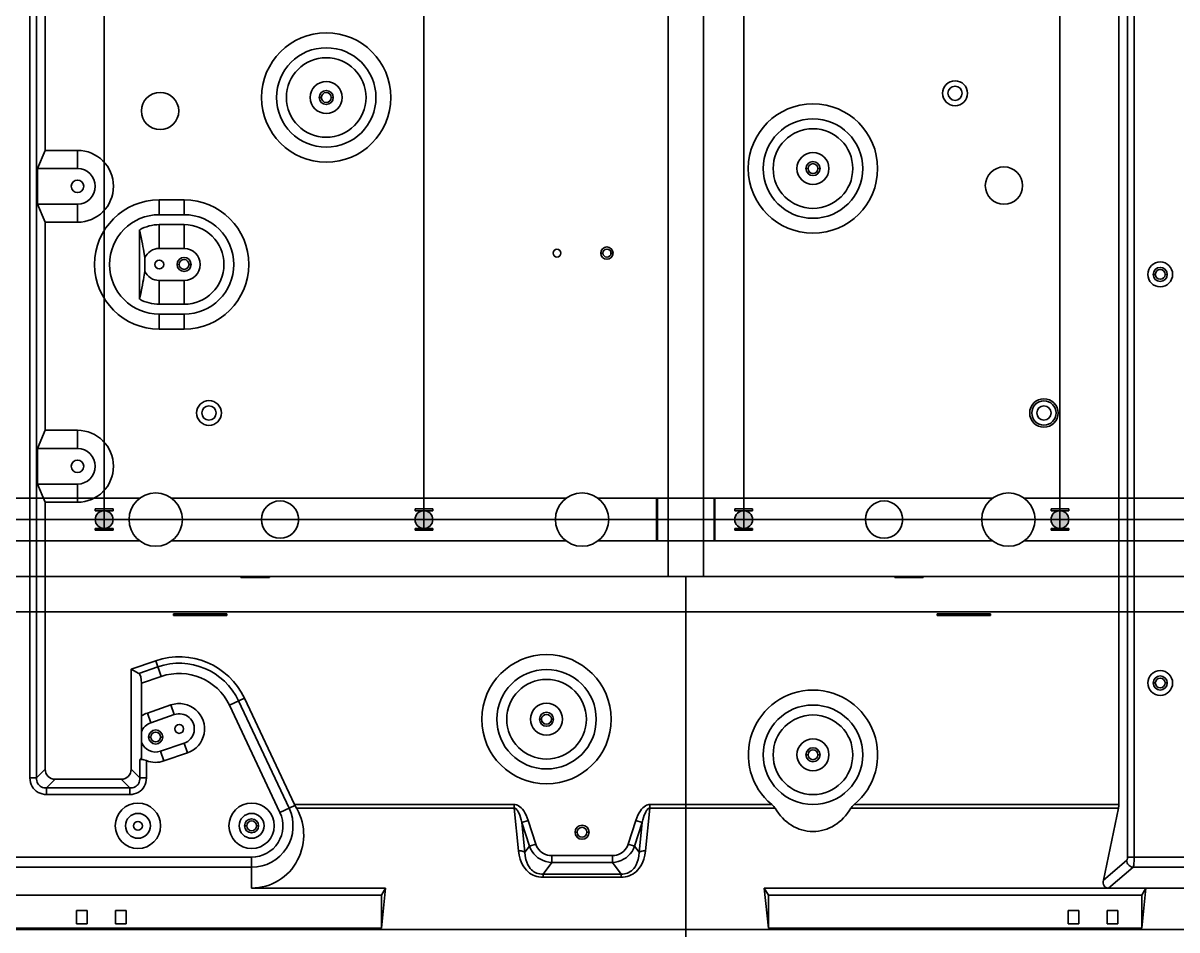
# Model space of a CAD drawing. Header units: millimetres. Extents: x 1969 to 3351, y -193 to 879.
# Drawn here: x 2479.1 to 2803.9, y 168.2 to 423.4 of the extents above; entities that cross this region are included whole.
import ezdxf

# ---------------------------------------------------------------- set-up
doc = ezdxf.new("R2010")
doc.units = ezdxf.units.MM
doc.header["$LTSCALE"] = 46.255
doc.header["$PDMODE"] = 3
doc.header["$PDSIZE"] = 0.3125
doc.layers.get('0').update_dxf_attribs({"linetype": 'CONTINUOUS'})
doc.layers.get('Defpoints').update_dxf_attribs({"linetype": 'CONTINUOUS'})
for name, color, linetype in [('03___PRT_ALL_CURVES', 7, 'CONTINUOUS'), ('20180906AFTEDXF_CONTINUOUS_LINE', 7, 'CONTINUOUS'), ('20181108AFTEDXF_CONTINUOUS_LINE', 7, 'CONTINUOUS'), ('LIGHTBAR_3_7DXF_CONTINUOUS_LINE', 7, 'CONTINUOUS')]:
    doc.layers.add(name, color=color, linetype=linetype)
doc.styles.get("Standard").update_dxf_attribs({"font": 'simfang.ttf'})
doc.dimstyles.new('DIMSTYLE_1', dxfattribs={"dimtxt": 5, "dimasz": 5, "dimexe": 0.18, "dimexo": 0.0625, "dimgap": 0.09, "dimtad": 1, "dimdec": 1, "dimdsep": 46, "dimtxsty": 'Standard', "dimblk": '_FILLED', "dimcen": 0.09, "dimclrt": 5, "dimadec": 0, "dimazin": 0, "dimtp": 0.5, "dimtm": 0.5, "dimtfac": 1, "dimtdec": 1, "dimtofl": 0, "dimtmove": 0, "dimatfit": 3, "dimldrblk": '_FILLED', "dimfxl": 1, "dimtolj": 1, "dimarcsym": 0})

# ---------------------------------------------------------------- blocks, each defined once
blk = doc.blocks.new('_FILLED')
at = {"color": 0, "linetype": 'ByBlock'}
blk.add_solid([(0, 0), (-1, 0.2), (-1, -0.2)], dxfattribs=at)
blk = doc.blocks.new('*D141')
at = {"color": 0, "lineweight": -2, "transparency": 16777216}
for p, q in [((2770.93, 283.72), (2770.93, 781.36)), ((3112.98, 781.18), (2775.93, 781.18)), ((3117.98, 602.23), (3117.98, 781.36))]:
    blk.add_line(p, q, dxfattribs=at)
at = {"layer": 'Defpoints', "color": 0, "transparency": 16777216}
for p in [(2770.93, 781.18), (3117.98, 602.16), (2770.93, 283.66)]:
    blk.add_point(p, dxfattribs=at)
at = {"color": 0, "lineweight": -2, "transparency": 16777216, "xscale": 5, "yscale": 5, "zscale": 5, "rotation": 180}
blk.add_blockref('_FILLED', (2770.93, 781.18), dxfattribs=at)
at = {"color": 0, "lineweight": -2, "transparency": 16777216, "xscale": 5, "yscale": 5, "zscale": 5}
blk.add_blockref('_FILLED', (3117.98, 781.18), dxfattribs=at)
at = {"color": 5, "transparency": 16777216, "insert": (2944.46, 783.8), "char_height": 5, "attachment_point": 5}
blk.add_mtext('\\A1;347', dxfattribs=at)
blk = doc.blocks.new('*D142')
at = {"color": 0, "lineweight": -2, "transparency": 16777216}
for p, q in [((2681.93, 283.72), (2681.93, 797.41)), ((3112.98, 797.23), (2686.93, 797.23)), ((3117.98, 602.23), (3117.98, 797.41))]:
    blk.add_line(p, q, dxfattribs=at)
at = {"layer": 'Defpoints', "color": 0, "transparency": 16777216}
for p in [(2681.93, 797.23), (3117.98, 602.16), (2681.93, 283.66)]:
    blk.add_point(p, dxfattribs=at)
at = {"color": 0, "lineweight": -2, "transparency": 16777216, "xscale": 5, "yscale": 5, "zscale": 5, "rotation": 180}
blk.add_blockref('_FILLED', (2681.93, 797.23), dxfattribs=at)
at = {"color": 0, "lineweight": -2, "transparency": 16777216, "xscale": 5, "yscale": 5, "zscale": 5}
blk.add_blockref('_FILLED', (3117.98, 797.23), dxfattribs=at)
at = {"color": 5, "transparency": 16777216, "insert": (2899.96, 799.85), "char_height": 5, "attachment_point": 5}
blk.add_mtext('\\A1;436', dxfattribs=at)
blk = doc.blocks.new('*D143')
at = {"color": 0, "lineweight": -2, "transparency": 16777216}
for p, q in [((2591.93, 283.72), (2591.93, 816.79)), ((3112.98, 816.61), (2596.93, 816.61)), ((3117.98, 602.23), (3117.98, 816.79))]:
    blk.add_line(p, q, dxfattribs=at)
at = {"layer": 'Defpoints', "color": 0, "transparency": 16777216}
for p in [(2591.93, 816.61), (3117.98, 602.16), (2591.93, 283.66)]:
    blk.add_point(p, dxfattribs=at)
at = {"color": 0, "lineweight": -2, "transparency": 16777216, "xscale": 5, "yscale": 5, "zscale": 5, "rotation": 180}
blk.add_blockref('_FILLED', (2591.93, 816.61), dxfattribs=at)
at = {"color": 0, "lineweight": -2, "transparency": 16777216, "xscale": 5, "yscale": 5, "zscale": 5}
blk.add_blockref('_FILLED', (3117.98, 816.61), dxfattribs=at)
at = {"color": 5, "transparency": 16777216, "insert": (2854.96, 819.23), "char_height": 5, "attachment_point": 5}
blk.add_mtext('\\A1;526', dxfattribs=at)
blk = doc.blocks.new('*D144')
at = {"color": 0, "lineweight": -2, "transparency": 16777216}
for p, q in [((2501.93, 283.72), (2501.93, 832.69)), ((3112.98, 832.51), (2506.93, 832.51)), ((3117.98, 602.23), (3117.98, 832.69))]:
    blk.add_line(p, q, dxfattribs=at)
at = {"layer": 'Defpoints', "color": 0, "transparency": 16777216}
for p in [(2501.93, 832.51), (3117.98, 602.16), (2501.93, 283.66)]:
    blk.add_point(p, dxfattribs=at)
at = {"color": 0, "lineweight": -2, "transparency": 16777216, "xscale": 5, "yscale": 5, "zscale": 5, "rotation": 180}
blk.add_blockref('_FILLED', (2501.93, 832.51), dxfattribs=at)
at = {"color": 0, "lineweight": -2, "transparency": 16777216, "xscale": 5, "yscale": 5, "zscale": 5}
blk.add_blockref('_FILLED', (3117.98, 832.51), dxfattribs=at)
at = {"color": 5, "transparency": 16777216, "insert": (2809.96, 835.13), "char_height": 5, "attachment_point": 5}
blk.add_mtext('\\A1;616', dxfattribs=at)
blk = doc.blocks.new('*D145')
at = {"color": 0, "lineweight": -2, "transparency": 16777216}
for p, q in [((2381.93, 283.72), (2381.93, 847.34)), ((3112.98, 847.16), (2386.93, 847.16)), ((3117.98, 694.22), (3117.98, 847.34))]:
    blk.add_line(p, q, dxfattribs=at)
at = {"layer": 'Defpoints', "color": 0, "transparency": 16777216}
for p in [(2381.93, 847.16), (3117.98, 694.15), (2381.93, 283.66)]:
    blk.add_point(p, dxfattribs=at)
at = {"color": 0, "lineweight": -2, "transparency": 16777216, "xscale": 5, "yscale": 5, "zscale": 5, "rotation": 180}
blk.add_blockref('_FILLED', (2381.93, 847.16), dxfattribs=at)
at = {"color": 0, "lineweight": -2, "transparency": 16777216, "xscale": 5, "yscale": 5, "zscale": 5}
blk.add_blockref('_FILLED', (3117.98, 847.16), dxfattribs=at)
at = {"color": 5, "transparency": 16777216, "insert": (2749.96, 849.77), "char_height": 5, "attachment_point": 5}
blk.add_mtext('\\A1;736', dxfattribs=at)
blk = doc.blocks.new('*D146')
at = {"color": 0, "lineweight": -2, "transparency": 16777216}
for p, q in [((2290.93, 283.72), (2290.93, 873.62)), ((3117.98, 694.28), (3117.98, 873.62)), ((3112.98, 873.44), (2295.93, 873.44))]:
    blk.add_line(p, q, dxfattribs=at)
at = {"layer": 'Defpoints', "color": 0, "transparency": 16777216}
for p in [(2290.93, 873.44), (3117.98, 694.22), (2290.93, 283.66)]:
    blk.add_point(p, dxfattribs=at)
at = {"color": 0, "lineweight": -2, "transparency": 16777216, "xscale": 5, "yscale": 5, "zscale": 5, "rotation": 180}
blk.add_blockref('_FILLED', (2290.93, 873.44), dxfattribs=at)
at = {"color": 0, "lineweight": -2, "transparency": 16777216, "xscale": 5, "yscale": 5, "zscale": 5}
blk.add_blockref('_FILLED', (3117.98, 873.44), dxfattribs=at)
at = {"color": 5, "transparency": 16777216, "insert": (2704.46, 876.06), "char_height": 5, "attachment_point": 5}
blk.add_mtext('\\A1;827', dxfattribs=at)
blk = doc.blocks.new('*D149')
at = {"color": 0, "lineweight": -2, "transparency": 16777216}
for p, q in [((3066, 709.11), (3350.36, 709.11)), ((3350.18, 704.11), (3350.18, 288.66)), ((2276.49, 283.66), (3350.36, 283.66))]:
    blk.add_line(p, q, dxfattribs=at)
at = {"layer": 'Defpoints', "color": 0, "transparency": 16777216}
for p in [(3065.93, 709.11), (2276.43, 283.66), (3350.18, 283.66)]:
    blk.add_point(p, dxfattribs=at)
at = {"color": 0, "lineweight": -2, "transparency": 16777216, "xscale": 5, "yscale": 5, "zscale": 5}
for p, rotation in [((3350.18, 709.11), 90), ((3350.18, 283.66), 270)]:
    blk.add_blockref('_FILLED', p, dxfattribs=dict(at, rotation=rotation))
at = {"color": 5, "transparency": 16777216, "insert": (3347.55, 496.38), "char_height": 5, "attachment_point": 5, "rotation": 90}
blk.add_mtext('\\A1;425.5', dxfattribs=at)
blk = doc.blocks.new('*D156')
at = {"color": 0, "lineweight": -2, "transparency": 16777216}
for p, q in [((2665.63, 267.6), (2665.63, 62.96)), ((2154.88, 262.6), (2154.88, 62.96)), ((2660.63, 63.14), (2159.88, 63.14))]:
    blk.add_line(p, q, dxfattribs=at)
at = {"layer": 'Defpoints', "color": 0, "transparency": 16777216}
for p in [(2665.63, 267.66), (2154.88, 262.66), (2154.88, 63.14)]:
    blk.add_point(p, dxfattribs=at)
at = {"color": 0, "lineweight": -2, "transparency": 16777216, "xscale": 5, "yscale": 5, "zscale": 5, "rotation": 180}
blk.add_blockref('_FILLED', (2154.88, 63.14), dxfattribs=at)
at = {"color": 0, "lineweight": -2, "transparency": 16777216, "xscale": 5, "yscale": 5, "zscale": 5}
blk.add_blockref('_FILLED', (2665.63, 63.14), dxfattribs=at)
at = {"color": 5, "transparency": 16777216, "insert": (2410.26, 65.77), "char_height": 5, "attachment_point": 5}
blk.add_mtext('\\A1;510.8', dxfattribs=at)
blk = doc.blocks.new('*D157')
at = {"color": 0, "lineweight": -2, "transparency": 16777216}
for p, q in [((2849.93, 267.6), (2849.93, 28.7)), ((2154.88, 262.6), (2154.88, 28.7)), ((2844.93, 28.88), (2159.88, 28.88))]:
    blk.add_line(p, q, dxfattribs=at)
at = {"layer": 'Defpoints', "color": 0, "transparency": 16777216}
for p in [(2849.93, 267.66), (2154.88, 262.66), (2154.88, 28.88)]:
    blk.add_point(p, dxfattribs=at)
at = {"color": 0, "lineweight": -2, "transparency": 16777216, "xscale": 5, "yscale": 5, "zscale": 5, "rotation": 180}
blk.add_blockref('_FILLED', (2154.88, 28.88), dxfattribs=at)
at = {"color": 0, "lineweight": -2, "transparency": 16777216, "xscale": 5, "yscale": 5, "zscale": 5}
blk.add_blockref('_FILLED', (2849.93, 28.88), dxfattribs=at)
at = {"color": 5, "transparency": 16777216, "insert": (2502.41, 31.51), "char_height": 5, "attachment_point": 5}
blk.add_mtext('\\A1;695.1', dxfattribs=at)
blk = doc.blocks.new('*D158')
at = {"color": 0, "lineweight": -2, "transparency": 16777216}
for p, q in [((3026.43, 267.6), (3026.43, -8.72)), ((2154.88, 262.53), (2154.88, -8.72)), ((3021.43, -8.54), (2159.88, -8.54))]:
    blk.add_line(p, q, dxfattribs=at)
at = {"layer": 'Defpoints', "color": 0, "transparency": 16777216}
for p in [(3026.43, 267.66), (2154.88, 262.6), (2154.88, -8.54)]:
    blk.add_point(p, dxfattribs=at)
at = {"color": 0, "lineweight": -2, "transparency": 16777216, "xscale": 5, "yscale": 5, "zscale": 5, "rotation": 180}
blk.add_blockref('_FILLED', (2154.88, -8.54), dxfattribs=at)
at = {"color": 0, "lineweight": -2, "transparency": 16777216, "xscale": 5, "yscale": 5, "zscale": 5}
blk.add_blockref('_FILLED', (3026.43, -8.54), dxfattribs=at)
at = {"color": 5, "transparency": 16777216, "insert": (2590.66, -5.9), "char_height": 5, "attachment_point": 5}
blk.add_mtext('\\A1;871.6', dxfattribs=at)
blk = doc.blocks.new('*D161')
at = {"color": 0, "lineweight": -2, "transparency": 16777216}
for p, q in [((3031.43, 257.6), (3031.43, -55.58)), ((2154.88, 201.6), (2154.88, -55.58)), ((2159.88, -55.4), (3026.43, -55.4))]:
    blk.add_line(p, q, dxfattribs=at)
at = {"layer": 'Defpoints', "color": 0, "transparency": 16777216}
for p in [(3031.43, 257.66), (2154.88, 201.66), (3031.43, -55.4)]:
    blk.add_point(p, dxfattribs=at)
at = {"color": 0, "lineweight": -2, "transparency": 16777216, "xscale": 5, "yscale": 5, "zscale": 5, "rotation": 180}
blk.add_blockref('_FILLED', (2154.88, -55.4), dxfattribs=at)
at = {"color": 0, "lineweight": -2, "transparency": 16777216, "xscale": 5, "yscale": 5, "zscale": 5}
blk.add_blockref('_FILLED', (3031.43, -55.4), dxfattribs=at)
at = {"color": 5, "transparency": 16777216, "insert": (2593.16, -52.77), "char_height": 5, "attachment_point": 5}
blk.add_mtext('\\A1;876.6', dxfattribs=at)

msp = doc.modelspace()

# ---------------------------------------------------------------- hatches: boundary and pattern name
h = msp.add_hatch(color=7)
h.dxf.hatch_style = 1
h.paths.add_polyline_path([(2381.93, 586.16, 0.414214), (2379.43, 583.66, 0.414214), (2381.93, 581.16)])
h.paths.add_polyline_path([(2381.93, 586.16), (2381.93, 581.16, 0.414214), (2384.43, 583.66, 0.414214)])
h.paths.add_polyline_path([(2501.93, 586.16), (2501.93, 581.16, 0.414214), (2504.43, 583.66, 0.414214)])
h.paths.add_polyline_path([(2501.93, 586.16, 0.414214), (2499.43, 583.66, 0.414214), (2501.93, 581.16)])
h.paths.add_polyline_path([(2591.93, 586.16), (2591.93, 581.16, 0.414214), (2594.43, 583.66, 0.414214)])
h.paths.add_polyline_path([(2591.93, 586.16, 0.414214), (2589.43, 583.66, 0.414214), (2591.93, 581.16)])
h.paths.add_polyline_path([(2684.43, 583.66, 0.414214), (2681.93, 586.16), (2681.93, 581.16, 0.414214)])
h.paths.add_polyline_path([(2681.93, 586.16, 0.414214), (2679.43, 583.66, 0.414214), (2681.93, 581.16)])
h.paths.add_polyline_path([(2773.43, 583.66, 0.414214), (2770.93, 586.16), (2770.93, 581.16, 0.414214)])
h.paths.add_polyline_path([(2770.93, 586.16, 0.414214), (2768.43, 583.66, 0.414214), (2770.93, 581.16)])
h.paths.add_polyline_path([(2893.43, 583.66, 0.414214), (2890.93, 586.16), (2890.93, 581.16, 0.414214)])
h.paths.add_polyline_path([(2890.93, 586.16, 0.414214), (2888.43, 583.66, 0.414214), (2890.93, 581.16)])
h.paths.add_polyline_path([(2981.93, 586.16), (2981.93, 581.16, 0.414214), (2984.43, 583.66, 0.414214)])
h.paths.add_polyline_path([(2981.93, 586.16, 0.414214), (2979.43, 583.66, 0.414214), (2981.93, 581.16)])
h.paths.add_polyline_path([(2984.43, 433.66, 0.414214), (2981.93, 436.16), (2981.93, 431.16, 0.414214)])
h.paths.add_polyline_path([(2981.93, 436.16, 0.414214), (2979.43, 433.66, 0.414214), (2981.93, 431.16)])
h.paths.add_polyline_path([(2893.43, 433.66, 0.414214), (2890.93, 436.16), (2890.93, 431.16, 0.414214)])
h.paths.add_polyline_path([(2890.93, 436.16, 0.414214), (2888.43, 433.66, 0.414214), (2890.93, 431.16)])
h.paths.add_polyline_path([(2773.43, 433.66, 0.414214), (2770.93, 436.16), (2770.93, 431.16, 0.414214)])
h.paths.add_polyline_path([(2770.93, 436.16, 0.414214), (2768.43, 433.66, 0.414214), (2770.93, 431.16)])
h.paths.add_polyline_path([(2684.43, 433.66, 0.414214), (2681.93, 436.16), (2681.93, 431.16, 0.414214)])
h.paths.add_polyline_path([(2681.93, 436.16, 0.414214), (2679.43, 433.66, 0.414214), (2681.93, 431.16)])
h.paths.add_polyline_path([(2594.43, 433.66, 0.414214), (2591.93, 436.16), (2591.93, 431.16, 0.414214)])
h.paths.add_polyline_path([(2591.93, 436.16, 0.414214), (2589.43, 433.66, 0.414214), (2591.93, 431.16)])
h.paths.add_polyline_path([(2504.43, 433.66, 0.414214), (2501.93, 436.16), (2501.93, 431.16, 0.414214)])
h.paths.add_polyline_path([(2501.93, 436.16, 0.414214), (2499.43, 433.66, 0.414214), (2501.93, 431.16)])
h.paths.add_polyline_path([(2381.93, 436.16), (2381.93, 431.16, 0.414214), (2384.43, 433.66, 0.414214)])
h.paths.add_polyline_path([(2381.93, 436.16, 0.414214), (2379.43, 433.66, 0.414214), (2381.93, 431.16)])
h.paths.add_polyline_path([(2293.43, 433.66, 0.414214), (2290.93, 436.16), (2290.93, 431.16, 0.414214)])
h.paths.add_polyline_path([(2290.93, 436.16, 0.414214), (2288.43, 433.66, 0.414214), (2290.93, 431.16)])
h.paths.add_polyline_path([(2293.43, 283.66, 0.414214), (2290.93, 286.16), (2290.93, 281.16, 0.414214)])
h.paths.add_polyline_path([(2290.93, 286.16, 0.414214), (2288.43, 283.66, 0.414214), (2290.93, 281.16)])
h.paths.add_polyline_path([(2381.93, 286.16), (2381.93, 281.16, 0.414214), (2384.43, 283.66, 0.414214)])
h.paths.add_polyline_path([(2381.93, 286.16, 0.414214), (2379.43, 283.66, 0.414214), (2381.93, 281.16)])
h.paths.add_polyline_path([(2501.93, 286.16), (2501.93, 281.16, 0.414214), (2504.43, 283.66, 0.414214)])
h.paths.add_polyline_path([(2501.93, 286.16, 0.414214), (2499.43, 283.66, 0.414214), (2501.93, 281.16)])
h.paths.add_polyline_path([(2591.93, 286.16), (2591.93, 281.16, 0.414214), (2594.43, 283.66, 0.414214)])
h.paths.add_polyline_path([(2591.93, 286.16, 0.414214), (2589.43, 283.66, 0.414214), (2591.93, 281.16)])
h.paths.add_polyline_path([(2684.43, 283.66, 0.414214), (2681.93, 286.16), (2681.93, 281.16, 0.414214)])
h.paths.add_polyline_path([(2681.93, 286.16, 0.414214), (2679.43, 283.66, 0.414214), (2681.93, 281.16)])
h.paths.add_polyline_path([(2773.43, 283.66, 0.414214), (2770.93, 286.16), (2770.93, 281.16, 0.414214)])
h.paths.add_polyline_path([(2770.93, 286.16, 0.414214), (2768.43, 283.66, 0.414214), (2770.93, 281.16)])
h.paths.add_polyline_path([(2893.43, 283.66, 0.414214), (2890.93, 286.16), (2890.93, 281.16, 0.414214)])
h.paths.add_polyline_path([(2890.93, 286.16, 0.414214), (2888.43, 283.66, 0.414214), (2890.93, 281.16)])
h.paths.add_polyline_path([(2981.93, 286.16), (2981.93, 281.16, 0.414214), (2984.43, 283.66, 0.414214)])
h.paths.add_polyline_path([(2981.93, 286.16, 0.414214), (2979.43, 283.66, 0.414214), (2981.93, 281.16)])

# ---------------------------------------------------------------- linework, layer by layer
at = {"color": 1}
for p, q in [((2660.63, 267.66), (2660.63, 599.66)), ((2670.63, 267.66), (2670.63, 599.66)), ((2670.63, 267.66), (2660.63, 267.66))]:
    msp.add_line(p, q, dxfattribs=at)
at = {"color": 7}
for p, q in [((2501.93, 286.16), (2501.93, 281.16)), ((2591.93, 286.16), (2591.93, 281.16)), ((2681.93, 286.16), (2681.93, 281.16)), ((2770.93, 286.16), (2770.93, 281.16))]:
    msp.add_line(p, q, dxfattribs=at)
for centre in [(2501.93, 283.66), (2591.93, 283.66), (2681.93, 283.66), (2770.93, 283.66)]:
    msp.add_circle(centre, 2.5, dxfattribs=at)
at = {"layer": '03___PRT_ALL_CURVES', "color": 3, "linetype": 'Continuous'}
for p, q in [((2657.43, 289.66), (2657.43, 277.66)), ((2657.63, 277.66), (2657.63, 289.66)), ((2673.63, 277.66), (2673.63, 289.66)), ((2673.83, 289.66), (2673.83, 277.66))]:
    msp.add_line(p, q, dxfattribs=at)
at = {"layer": '20180906AFTEDXF_CONTINUOUS_LINE', "color": 7, "linetype": 'Continuous'}
for p, q in [((2481.03, 210.96), (2481.03, 451.66)), ((2485.34, 451.66), (2485.34, 387.58)), ((2787.52, 203.44), (2787.52, 451.66)), ((2789.95, 451.66), (2789.95, 188.65)), ((2791.83, 451.66), (2791.83, 188.65)), ((2562.46, 402.46), (2563.06, 402.46)), ((2566.41, 402.46), (2565.81, 402.46)), ((2485.34, 387.58), (2483.12, 382.46)), ((2485.34, 387.58), (2494.43, 387.58)), ((2494.43, 387.58), (2494.43, 382.46)), ((2483.12, 372.46), (2483.12, 382.46)), ((2483.12, 382.46), (2494.43, 382.46)), ((2699.46, 382.46), (2700.06, 382.46)), ((2703.41, 382.46), (2702.81, 382.46)), ((2517.43, 373.65), (2517.43, 369.46)), ((2517.43, 373.65), (2524.43, 373.65)), ((2524.43, 373.65), (2524.43, 369.46)), ((2483.12, 372.46), (2485.34, 367.34)), ((2494.43, 372.46), (2483.12, 372.46)), ((2494.43, 367.34), (2494.43, 372.46)), ((2485.34, 367.34), (2485.34, 308.78)), ((2494.43, 367.34), (2485.34, 367.34)), ((2517.43, 369.46), (2524.43, 369.46)), ((2511.92, 345.69), (2511.92, 365.22)), ((2517.43, 366.67), (2517.43, 359.96)), ((2517.43, 366.67), (2524.43, 366.67)), ((2524.43, 366.67), (2524.43, 359.96)), ((2513.33, 353.6), (2513.33, 357.31)), ((2517.43, 359.96), (2524.43, 359.96)), ((2641.68, 358.66), (2642.28, 358.66)), ((2645.18, 358.66), (2644.58, 358.66)), ((2522.46, 355.46), (2523.06, 355.46)), ((2526.41, 355.46), (2525.81, 355.46)), ((2517.43, 344.25), (2517.43, 350.96)), ((2524.43, 350.96), (2517.43, 350.96)), ((2524.43, 344.25), (2524.43, 350.96)), ((2797.19, 352.66), (2797.79, 352.66)), ((2801.14, 352.66), (2800.54, 352.66)), ((2524.43, 344.25), (2517.43, 344.25)), ((2517.43, 337.26), (2517.43, 341.46)), ((2524.43, 341.46), (2517.43, 341.46)), ((2524.43, 337.26), (2524.43, 341.46)), ((2524.43, 337.26), (2517.43, 337.26)), ((2485.34, 308.78), (2483.12, 303.66)), ((2485.34, 308.78), (2494.43, 308.78)), ((2494.43, 308.78), (2494.43, 303.66)), ((2483.12, 293.66), (2483.12, 303.66)), ((2483.12, 303.66), (2494.43, 303.66)), ((2483.12, 293.66), (2485.34, 288.54)), ((2494.43, 293.66), (2483.12, 293.66)), ((2494.43, 288.54), (2494.43, 293.66)), ((2485.34, 213.39), (2485.34, 288.54)), ((2494.43, 288.54), (2485.34, 288.54)), ((2540.43, 267.66), (2540.43, 267.36)), ((2548.43, 267.66), (2540.43, 267.66)), ((2540.43, 267.36), (2548.43, 267.36)), ((2548.43, 267.36), (2548.43, 267.66)), ((2732.43, 267.66), (2724.43, 267.66)), ((2724.43, 267.66), (2724.43, 267.36)), ((2724.43, 267.36), (2732.43, 267.36)), ((2732.43, 267.36), (2732.43, 267.66)), ((2509.52, 241.53), (2516.45, 243.91)), ((2517.97, 239.5), (2516.45, 243.91)), ((2509.52, 241.53), (2509.52, 213.39)), ((2509.52, 241.53), (2511.66, 240.36)), ((2511.66, 240.36), (2517.03, 242.21)), ((2512.43, 237.6), (2517.97, 239.5)), ((2512.43, 237.6), (2512.43, 216.55)), ((2797.19, 237.66), (2797.79, 237.66)), ((2801.14, 237.66), (2800.54, 237.66)), ((2514.11, 229.21), (2520.73, 231.49)), ((2520.73, 231.49), (2521.67, 228.76)), ((2537.17, 231.39), (2541.39, 233.38)), ((2537.17, 231.39), (2551.4, 201.21)), ((2539.77, 232.62), (2553.99, 202.44)), ((2541.39, 233.38), (2555.51, 203.44)), ((2514.11, 229.21), (2515.05, 226.48)), ((2515.05, 226.48), (2521.67, 228.76)), ((2624.46, 227.46), (2625.06, 227.46)), ((2628.41, 227.46), (2627.81, 227.46)), ((2514.46, 222.46), (2515.06, 222.46)), ((2518.41, 222.46), (2517.81, 222.46)), ((2524.43, 220.72), (2517.81, 218.44)), ((2518.75, 215.71), (2517.81, 218.44)), ((2525.37, 217.99), (2518.75, 215.71)), ((2525.37, 217.99), (2524.43, 220.72)), ((2511.95, 215.96), (2512.43, 216.55)), ((2511.95, 215.96), (2511.95, 210.55)), ((2513.83, 215.81), (2513.83, 210.96)), ((2699.46, 217.46), (2700.06, 217.46)), ((2703.41, 217.46), (2702.81, 217.46)), ((2482.91, 210.96), (2485.34, 213.39)), ((2511.95, 210.96), (2509.52, 213.39)), ((2482.91, 210.96), (2481.03, 210.96)), ((2509.13, 208.14), (2485.32, 208.14)), ((2485.73, 208.14), (2488.16, 210.57)), ((2485.73, 208.14), (2485.73, 206.26)), ((2506.7, 210.57), (2488.16, 210.57)), ((2509.13, 208.14), (2506.7, 210.57)), ((2509.13, 208.14), (2509.13, 206.26)), ((2511.95, 210.96), (2513.83, 210.96)), ((2509.13, 206.26), (2485.73, 206.26)), ((2551.4, 201.21), (2555.57, 203.18)), ((2617.37, 203.44), (2555.51, 203.44)), ((2556.07, 202.44), (2555.57, 203.18)), ((2617.37, 202.44), (2556.07, 202.44)), ((2617.37, 203.44), (2617.37, 202.44)), ((2618.54, 190.43), (2617.37, 202.44)), ((2655.49, 202.44), (2654.32, 190.43)), ((2689.84, 203.44), (2655.49, 203.44)), ((2655.49, 203.44), (2655.49, 202.44)), ((2690.77, 202.44), (2655.49, 202.44)), ((2787.42, 202.44), (2712.09, 202.44)), ((2787.52, 203.44), (2713.02, 203.44)), ((2787.42, 202.44), (2783.17, 182.21)), ((2621.31, 198.95), (2619.52, 198.38)), ((2621.62, 191.76), (2619.52, 198.38)), ((2620.34, 190), (2619.52, 198.38)), ((2623.41, 192.33), (2621.31, 198.95)), ((2651.55, 198.95), (2649.45, 192.33)), ((2653.34, 198.38), (2651.24, 191.76)), ((2651.55, 198.95), (2653.34, 198.38)), ((2653.34, 198.38), (2652.52, 190)), ((2541.46, 197.46), (2542.06, 197.46)), ((2545.41, 197.46), (2544.81, 197.46)), ((2634.46, 195.66), (2635.06, 195.66)), ((2638.41, 195.66), (2637.81, 195.66)), ((2621.62, 191.76), (2620.34, 190)), ((2623.41, 192.33), (2621.62, 191.76)), ((2649.45, 192.33), (2651.24, 191.76)), ((2651.24, 191.76), (2652.52, 190)), ((2543.43, 188.65), (2470.87, 188.65)), ((2543.43, 179.93), (2543.43, 188.65)), ((2644.97, 189.06), (2627.89, 189.06)), ((2627.89, 189.06), (2627.89, 187.18)), ((2644.97, 189.06), (2644.97, 187.18)), ((2789.95, 188.65), (2823, 188.65)), ((2543.43, 185.78), (2470.87, 185.78)), ((2627.89, 187.18), (2625.46, 183.85)), ((2644.97, 187.18), (2627.89, 187.18)), ((2644.97, 187.18), (2647.4, 183.85)), ((2789.69, 187.69), (2783.17, 182.21)), ((2791.57, 185.78), (2784.61, 179.92)), ((2823, 185.78), (2791.57, 185.78)), ((2647.4, 183.85), (2625.46, 183.85)), ((2625.46, 182.97), (2625.46, 183.85)), ((2647.4, 182.97), (2625.46, 182.97)), ((2647.4, 182.97), (2647.4, 183.85)), ((2581.15, 179.93), (2543.43, 179.93)), ((2579.99, 168.61), (2581.15, 179.93)), ((2581.15, 179.93), (2579.99, 177.93)), ((2795.14, 179.91), (2687.72, 179.91)), ((2687.72, 179.91), (2688.87, 177.93)), ((2687.72, 179.91), (2688.87, 168.61)), ((2827.02, 179.93), (2784.61, 179.92)), ((2793.99, 168.61), (2795.14, 179.91)), ((2795.14, 179.91), (2793.99, 177.93)), ((2475.87, 177.93), (2579.99, 177.93)), ((2579.99, 177.93), (2579.99, 168.61)), ((2688.87, 177.93), (2793.99, 177.93)), ((2688.87, 177.93), (2688.87, 168.61)), ((2793.99, 168.61), (2793.99, 177.93)), ((2497.13, 173.66), (2494.13, 173.66)), ((2494.13, 173.66), (2494.13, 169.86)), ((2497.13, 169.86), (2497.13, 173.66)), ((2497.13, 169.86), (2497.13, 173.66)), ((2508.13, 173.66), (2505.13, 173.66)), ((2505.13, 173.66), (2505.13, 169.86)), ((2508.13, 169.86), (2508.13, 173.66)), ((2773.23, 173.66), (2773.23, 169.86)), ((2776.23, 173.66), (2773.23, 173.66)), ((2776.23, 169.86), (2776.23, 173.66)), ((2784.23, 173.66), (2784.23, 169.86)), ((2787.23, 173.66), (2784.23, 173.66)), ((2787.23, 169.86), (2787.23, 173.66)), ((2494.13, 169.86), (2497.13, 169.86)), ((2505.13, 169.86), (2508.13, 169.86)), ((2773.23, 169.86), (2776.23, 169.86)), ((2784.23, 169.86), (2787.23, 169.86)), ((3107.73, 168.26), (2165.13, 168.26)), ((2475.87, 168.61), (2579.99, 168.61)), ((2688.87, 168.61), (2793.99, 168.61))]:
    msp.add_line(p, q, dxfattribs=at)
for points in [[(2485.32, 208.14), (2484.92, 208.19), (2484.55, 208.29), (2484.21, 208.44), (2483.9, 208.63), (2483.63, 208.86), (2483.4, 209.13), (2483.21, 209.44), (2483.06, 209.78), (2482.96, 210.15), (2482.91, 210.55), (2482.91, 451.66)], [(2511.92, 365.22), (2512.35, 363.09), (2512.53, 362.14), (2512.7, 361.28), (2512.85, 360.48), (2512.98, 359.75), (2513.09, 359.07), (2513.19, 358.44), (2513.27, 357.86), (2513.33, 357.31)], [(2513.33, 353.6), (2513.27, 353.06), (2513.19, 352.48), (2513.09, 351.85), (2512.98, 351.17), (2512.85, 350.44), (2512.7, 349.64), (2512.53, 348.78)], [(2512.53, 348.78), (2512.15, 346.81), (2511.92, 345.69)], [(2513.83, 215.81), (2513.45, 215.95), (2513.1, 216.06), (2512.79, 216.13), (2512.52, 216.15), (2512.29, 216.14), (2512.1, 216.08), (2511.95, 215.96)], [(2485.73, 206.26), (2485.09, 206.3), (2484.46, 206.42), (2483.87, 206.62), (2483.32, 206.88), (2482.82, 207.21), (2482.37, 207.6), (2481.98, 208.05), (2481.65, 208.55), (2481.39, 209.1), (2481.19, 209.69), (2481.07, 210.31), (2481.03, 210.96)], [(2513.83, 210.96), (2513.79, 210.31), (2513.67, 209.69), (2513.47, 209.1), (2513.21, 208.55), (2512.88, 208.05), (2512.49, 207.6), (2512.04, 207.21), (2511.54, 206.88), (2510.99, 206.62), (2510.4, 206.42), (2509.78, 206.3), (2509.13, 206.26)], [(2511.95, 210.55), (2511.9, 210.15), (2511.8, 209.78), (2511.65, 209.44), (2511.46, 209.13), (2511.23, 208.86), (2510.96, 208.63), (2510.65, 208.44), (2510.31, 208.29), (2509.94, 208.19), (2509.54, 208.14), (2509.13, 208.14)], [(2621.31, 198.95), (2621.03, 199.73), (2620.71, 200.46), (2620.37, 201.12), (2620.01, 201.68), (2619.65, 202.15), (2619.3, 202.53), (2618.94, 202.84), (2618.59, 203.08), (2618.25, 203.25), (2617.94, 203.36), (2617.64, 203.42), (2617.37, 203.44)], [(2619.52, 198.38), (2619.33, 199.13), (2619.13, 199.83), (2618.91, 200.45), (2618.69, 200.97), (2618.48, 201.39), (2618.27, 201.73), (2618.07, 202), (2617.87, 202.2), (2617.69, 202.33), (2617.52, 202.41), (2617.37, 202.44)], [(2655.49, 203.44), (2655.22, 203.42), (2654.92, 203.36), (2654.61, 203.25), (2654.27, 203.07), (2653.92, 202.83), (2653.56, 202.52), (2653.2, 202.14), (2652.85, 201.67), (2652.49, 201.11), (2652.14, 200.46), (2651.83, 199.73), (2651.55, 198.95)], [(2655.49, 202.44), (2655.34, 202.41), (2655.17, 202.33), (2654.99, 202.2), (2654.79, 202), (2654.59, 201.73), (2654.38, 201.39), (2654.17, 200.97), (2653.95, 200.44), (2653.73, 199.83), (2653.53, 199.13), (2653.34, 198.38)], [(2690.77, 202.44), (2690.62, 202.66), (2690.41, 202.91), (2690.15, 203.17), (2689.84, 203.44)], [(2713.02, 203.44), (2712.71, 203.17), (2712.45, 202.91), (2712.24, 202.66), (2712.09, 202.44)], [(2627.89, 187.18), (2627.05, 187.25), (2626.24, 187.42), (2625.46, 187.68), (2624.72, 188.04), (2624.03, 188.48), (2623.4, 189), (2622.84, 189.6), (2622.35, 190.26), (2621.94, 190.99), (2621.62, 191.76)], [(2627.89, 189.06), (2627.28, 189.1), (2626.69, 189.21), (2626.13, 189.39), (2625.6, 189.64), (2625.11, 189.95), (2624.66, 190.33), (2624.26, 190.76), (2623.92, 191.24), (2623.63, 191.77), (2623.41, 192.33)], [(2649.45, 192.33), (2649.23, 191.77), (2648.94, 191.24), (2648.6, 190.76), (2648.2, 190.33), (2647.75, 189.95), (2647.26, 189.64), (2646.73, 189.39), (2646.17, 189.21), (2645.58, 189.1), (2644.97, 189.06)], [(2651.24, 191.76), (2650.92, 190.99), (2650.51, 190.26), (2650.02, 189.6), (2649.46, 189), (2648.83, 188.48), (2648.14, 188.04), (2647.4, 187.68), (2646.62, 187.42), (2645.81, 187.25), (2644.97, 187.18)], [(2618.54, 190.43), (2618.91, 190.44), (2619.27, 190.42), (2619.6, 190.36), (2619.89, 190.27), (2620.14, 190.15), (2620.34, 190)], [(2625.46, 182.97), (2624.86, 183), (2624.27, 183.08), (2623.71, 183.2), (2623.16, 183.38), (2622.64, 183.61), (2622.15, 183.87), (2621.69, 184.18), (2621.25, 184.54), (2620.79, 184.98), (2620.32, 185.54), (2619.85, 186.23), (2619.41, 187.07), (2619.03, 188.07), (2618.73, 189.2), (2618.54, 190.43)], [(2625.46, 183.85), (2624.98, 183.86), (2624.52, 183.92), (2624.08, 184.02), (2623.66, 184.16), (2623.26, 184.33), (2622.88, 184.55), (2622.54, 184.8), (2622.2, 185.09), (2621.86, 185.46), (2621.51, 185.92), (2621.18, 186.49), (2620.87, 187.19), (2620.61, 188.02), (2620.42, 188.97), (2620.34, 190)], [(2654.32, 190.43), (2654.13, 189.19), (2653.83, 188.06), (2653.45, 187.07), (2653.01, 186.23), (2652.55, 185.55), (2652.08, 184.99), (2651.63, 184.55), (2651.19, 184.19), (2650.73, 183.89), (2650.24, 183.62), (2649.72, 183.39), (2649.17, 183.21), (2648.6, 183.08), (2648.01, 183), (2647.4, 182.97)], [(2652.52, 190), (2652.43, 188.96), (2652.25, 188.01), (2651.99, 187.19), (2651.69, 186.49), (2651.35, 185.92), (2651.01, 185.47), (2650.67, 185.11), (2650.34, 184.81), (2649.99, 184.56), (2649.62, 184.34), (2649.21, 184.16), (2648.79, 184.02), (2648.34, 183.92), (2647.88, 183.86), (2647.4, 183.85)], [(2654.32, 190.43), (2653.95, 190.44), (2653.59, 190.42), (2653.26, 190.36), (2652.97, 190.27), (2652.72, 190.15), (2652.52, 190)], [(2789.95, 188.65), (2789.95, 188.49), (2789.93, 188.33), (2789.91, 188.19), (2789.88, 188.05), (2789.84, 187.93), (2789.8, 187.83), (2789.75, 187.75), (2789.69, 187.69)], [(2791.83, 188.65), (2791.83, 188.23), (2791.82, 187.81), (2791.8, 187.41), (2791.77, 187.04), (2791.74, 186.7), (2791.71, 186.4), (2791.67, 186.14), (2791.62, 185.93), (2791.57, 185.78)], [(2789.69, 187.69), (2789.75, 187.38), (2789.85, 187.07), (2790, 186.79), (2790.2, 186.52), (2790.42, 186.29), (2790.68, 186.09), (2790.97, 185.94), (2791.27, 185.83), (2791.57, 185.78)]]:
    msp.add_lwpolyline(points, dxfattribs=at)
for centre, radius in [((2564.43, 402.46), 18.2), ((2564.43, 402.46), 14), ((2564.43, 402.46), 11.21), ((2564.43, 402.46), 4.5), ((2741.43, 403.66), 3.5), ((2517.68, 398.66), 5.25), ((2564.43, 402.46), 1.98), ((2564.43, 402.46), 1.38), ((2741.43, 403.66), 2), ((2701.43, 382.46), 18.2), ((2701.43, 382.46), 14), ((2701.43, 382.46), 11.21), ((2701.43, 382.46), 4.5), ((2701.43, 382.46), 1.98), ((2701.43, 382.46), 1.38), ((2755.18, 377.66), 5.25), ((2494.43, 377.46), 1.75), ((2524.43, 355.46), 1.98), ((2629.38, 358.66), 1.1), ((2643.43, 358.66), 1.75), ((2643.43, 358.66), 1.15), ((2517.43, 355.46), 1.25), ((2524.43, 355.46), 1.38), ((2799.16, 352.66), 3.5), ((2799.16, 352.66), 1.98), ((2799.16, 352.66), 1.38), ((2531.43, 313.66), 3.5), ((2531.43, 313.66), 2), ((2766.43, 313.66), 4), ((2766.43, 313.66), 3.42), ((2766.43, 313.66), 2), ((2494.43, 298.66), 1.75), ((2551.43, 283.66), 5.25), ((2721.43, 283.66), 5.25), ((2626.43, 227.46), 18.2), ((2626.43, 227.46), 14), ((2799.16, 237.66), 3.5), ((2626.43, 227.46), 11.21), ((2799.16, 237.66), 1.98), ((2799.16, 237.66), 1.38), ((2626.43, 227.46), 4.5), ((2701.43, 217.46), 14), ((2626.43, 227.46), 1.98), ((2626.43, 227.46), 1.38), ((2701.43, 217.46), 11.21), ((2516.43, 222.46), 1.98), ((2523.05, 224.74), 1.25), ((2516.43, 222.46), 1.38), ((2701.43, 217.46), 4.5), ((2701.43, 217.46), 1.98), ((2701.43, 217.46), 1.38), ((2511.43, 197.46), 6.39), ((2543.43, 197.46), 6.39), ((2511.43, 197.46), 3.5), ((2511.43, 197.46), 1.25), ((2543.43, 197.46), 3.5), ((2543.43, 197.46), 1.98), ((2543.43, 197.46), 1.38), ((2636.43, 195.66), 1.98), ((2636.43, 195.66), 1.38)]:
    msp.add_circle(centre, radius, dxfattribs=at)
for centre, radius, start, end in [((2494.43, 377.46), 10.12, 270, 90), ((2494.43, 377.46), 5, 270, 90), ((2517.43, 355.46), 18.2, 90, 270), ((2524.43, 355.46), 18.2, 270, 90), ((2517.43, 355.46), 14, 90, 270), ((2524.43, 355.46), 14, 270, 90), ((2517.43, 355.46), 11.21, 90, 119.4364), ((2524.43, 355.46), 11.21, 270, 90), ((2517.43, 355.46), 4.5, 90, 155.6594), ((2524.43, 355.46), 4.5, 270, 90), ((2517.43, 355.46), 4.5, 204.3406, 270), ((2517.43, 355.46), 11.21, 240.5636, 270), ((2494.43, 298.66), 10.12, 270, 90), ((2494.43, 298.66), 5, 270, 90), ((2523.05, 224.74), 20.28, 25.2311, 109), ((2523.05, 224.74), 18.48, 25.2311, 109), ((2523.05, 224.74), 15.61, 25.2311, 109), ((2701.43, 217.46), 18.2, 309.5841, 230.4159), ((2523.05, 224.74), 7.14, 289, 109), ((2516.43, 222.46), 7.14, 109, 124.0889), ((2523.05, 224.74), 4.25, 289, 109), ((2516.43, 222.46), 4.25, 109, 160.2501), ((2516.43, 222.46), 4.25, 199.7499, 289), ((2516.43, 222.46), 7.14, 248.6384, 289), ((2543.43, 197.46), 11.67, 270, 25.2311), ((2543.43, 197.46), 8.81, 270, 25.2311)]:
    msp.add_arc(centre, radius, start, end, dxfattribs=at)
for centre, major_axis, ratio, start_param, end_param in [((2511.34, 237.22), (0.15, 3.19), 0.338756, -1.437458, -0.163367), ((2488.53, 213.76), (2.39, 2.39), 0.889126, -3.868368, -2.414818), ((2506.33, 213.76), (-2.39, 2.39), 0.889126, -3.868368, -2.414818), ((2543.43, 194.83), (0, 14.9), 0.984298, -3.141593, -0.975683), ((2556.18, 203.44), (-1.03, 1.98), 0.271576, 1.430811, 1.95441), ((2701.43, 210.41), (0, 14.56), 0.874817, 2.150046, 4.133139), ((2786.79, 203.44), (0, 2), 0.36397, -2.094395, -1.570796), ((2785.35, 182.46), (1.59, 2.29), 0.692296, -4.163588, -2.692796)]:
    msp.add_ellipse(centre, major_axis=major_axis, ratio=ratio, start_param=start_param, end_param=end_param, dxfattribs=at)
at = {"layer": '20181108AFTEDXF_CONTINUOUS_LINE', "color": 7, "linetype": 'Continuous'}
for p, q in [((2499.43, 286.66), (2499.43, 286.16)), ((2504.43, 286.66), (2499.43, 286.66)), ((2499.43, 286.16), (2504.43, 286.16)), ((2504.43, 286.16), (2504.43, 286.66)), ((2589.43, 286.66), (2589.43, 286.16)), ((2594.43, 286.66), (2589.43, 286.66)), ((2589.43, 286.16), (2594.43, 286.16)), ((2594.43, 286.16), (2594.43, 286.66)), ((2684.43, 286.66), (2679.43, 286.66)), ((2679.43, 286.66), (2679.43, 286.16)), ((2679.43, 286.16), (2684.43, 286.16)), ((2684.43, 286.16), (2684.43, 286.66)), ((2773.43, 286.66), (2768.43, 286.66)), ((2768.43, 286.66), (2768.43, 286.16)), ((2768.43, 286.16), (2773.43, 286.16)), ((2773.43, 286.16), (2773.43, 286.66)), ((2499.43, 281.16), (2499.43, 280.66)), ((2504.43, 281.16), (2499.43, 281.16)), ((2499.43, 280.66), (2504.43, 280.66)), ((2504.43, 280.66), (2504.43, 281.16)), ((2589.43, 281.16), (2589.43, 280.66)), ((2594.43, 281.16), (2589.43, 281.16)), ((2589.43, 280.66), (2594.43, 280.66)), ((2594.43, 280.66), (2594.43, 281.16)), ((2684.43, 281.16), (2679.43, 281.16)), ((2679.43, 281.16), (2679.43, 280.66)), ((2679.43, 280.66), (2684.43, 280.66)), ((2684.43, 280.66), (2684.43, 281.16)), ((2773.43, 281.16), (2768.43, 281.16)), ((2768.43, 281.16), (2768.43, 280.66)), ((2768.43, 280.66), (2773.43, 280.66)), ((2773.43, 280.66), (2773.43, 281.16)), ((2540.43, 267.66), (2540.43, 267.36)), ((2548.43, 267.66), (2540.43, 267.66)), ((2540.43, 267.36), (2548.43, 267.36)), ((2548.43, 267.36), (2548.43, 267.66)), ((2732.43, 267.66), (2724.43, 267.66)), ((2724.43, 267.66), (2724.43, 267.36)), ((2724.43, 267.36), (2732.43, 267.36)), ((2732.43, 267.36), (2732.43, 267.66)), ((2521.43, 257.16), (2521.43, 256.66)), ((2536.43, 257.16), (2521.43, 257.16)), ((2521.43, 256.66), (2536.43, 256.66)), ((2536.43, 256.66), (2536.43, 257.16)), ((2736.43, 257.16), (2751.43, 257.16)), ((2736.43, 256.66), (2736.43, 257.16)), ((2751.43, 256.66), (2736.43, 256.66)), ((2751.43, 257.16), (2751.43, 256.66))]:
    msp.add_line(p, q, dxfattribs=at)
at = {"layer": 'LIGHTBAR_3_7DXF_CONTINUOUS_LINE', "color": 3, "linetype": 'Continuous'}
for p, q in [((2511.93, 289.66), (2400.93, 289.66)), ((2631.93, 289.66), (2520.93, 289.66)), ((2751.93, 289.66), (2640.93, 289.66)), ((2871.93, 289.66), (2760.93, 289.66)), ((2400.93, 277.66), (2511.93, 277.66)), ((2520.93, 277.66), (2631.93, 277.66)), ((2640.93, 277.66), (2751.93, 277.66)), ((2760.93, 277.66), (2871.93, 277.66))]:
    msp.add_line(p, q, dxfattribs=at)
at = {"layer": 'LIGHTBAR_3_7DXF_CONTINUOUS_LINE', "color": 1, "linetype": 'Continuous'}
for p, q in [((2241.43, 267.66), (3031.43, 267.66)), ((2241.43, 257.66), (3031.43, 257.66))]:
    msp.add_line(p, q, dxfattribs=at)
at = {"layer": 'LIGHTBAR_3_7DXF_CONTINUOUS_LINE', "color": 3, "linetype": 'Continuous'}
for centre in [(2516.43, 283.66), (2636.43, 283.66), (2756.43, 283.66)]:
    msp.add_circle(centre, 7.5, dxfattribs=at)

# ---------------------------------------------------------------- dimensions: what is measured, and where the dimension line sits
at = {"color": 2}
for base, p1, p2, picture, middle in [((2290.9302, 873.4433), (3117.9801, 694.2174), (2290.9302, 283.6591), '*D146', (2704.4551, 876.0619)), ((2381.9302, 847.1562), (3117.9801, 694.1549), (2381.9302, 283.6591), '*D145', (2749.9551, 849.7747)), ((2501.9302, 832.5111), (3117.9801, 602.1632), (2501.9302, 283.6591), '*D144', (2809.9551, 835.1297)), ((2591.9302, 816.607), (3117.9801, 602.1632), (2591.9302, 283.6591), '*D143', (2854.9551, 819.2256)), ((2681.9302, 797.231), (3117.9801, 602.1632), (2681.9302, 283.6591), '*D142', (2899.9551, 799.8496)), ((2770.9302, 781.1792), (3117.9801, 602.1632), (2770.9302, 283.6591), '*D141', (2944.4551, 783.7978)), ((2154.88014393, 63.14181873), (2665.63014393, 267.65909111), (2154.88014393, 262.65909111), '*D156', (2410.25514393, 65.77467587)), ((2154.8801, 28.8821), (2849.9302, 267.6591), (2154.8801, 262.6591), '*D157', (2502.4051, 31.5149)), ((2154.88014393, -8.53600586), (3026.43014393, 267.65909111), (2154.88014393, 262.59659111), '*D158', (2590.65514393, -5.90314871)), ((3031.43014393, -55.40089571), (2154.88014393, 201.65909111), (3031.43014393, 257.65909111), '*D161', (2593.15514393, -52.76803856))]:
    dim = msp.add_linear_dim(base=base, p1=p1, p2=p2, dimstyle='DIMSTYLE_1', dxfattribs=at)
    dim.commit()
    dim.dimension.update_dxf_attribs({"geometry": picture, "text_midpoint": middle})
dim = msp.add_linear_dim(base=(3350.18440088, 283.65909111), p1=(3065.93428615, 709.10909111), p2=(2276.43015263, 283.65909111), angle=90, dimstyle='DIMSTYLE_1', dxfattribs=at)
dim.commit()
dim.dimension.update_dxf_attribs({"geometry": '*D149', "text_midpoint": (3350.18440088, 496.38409111), "dimtype": 160})

doc.saveas('drawing.dxf')
